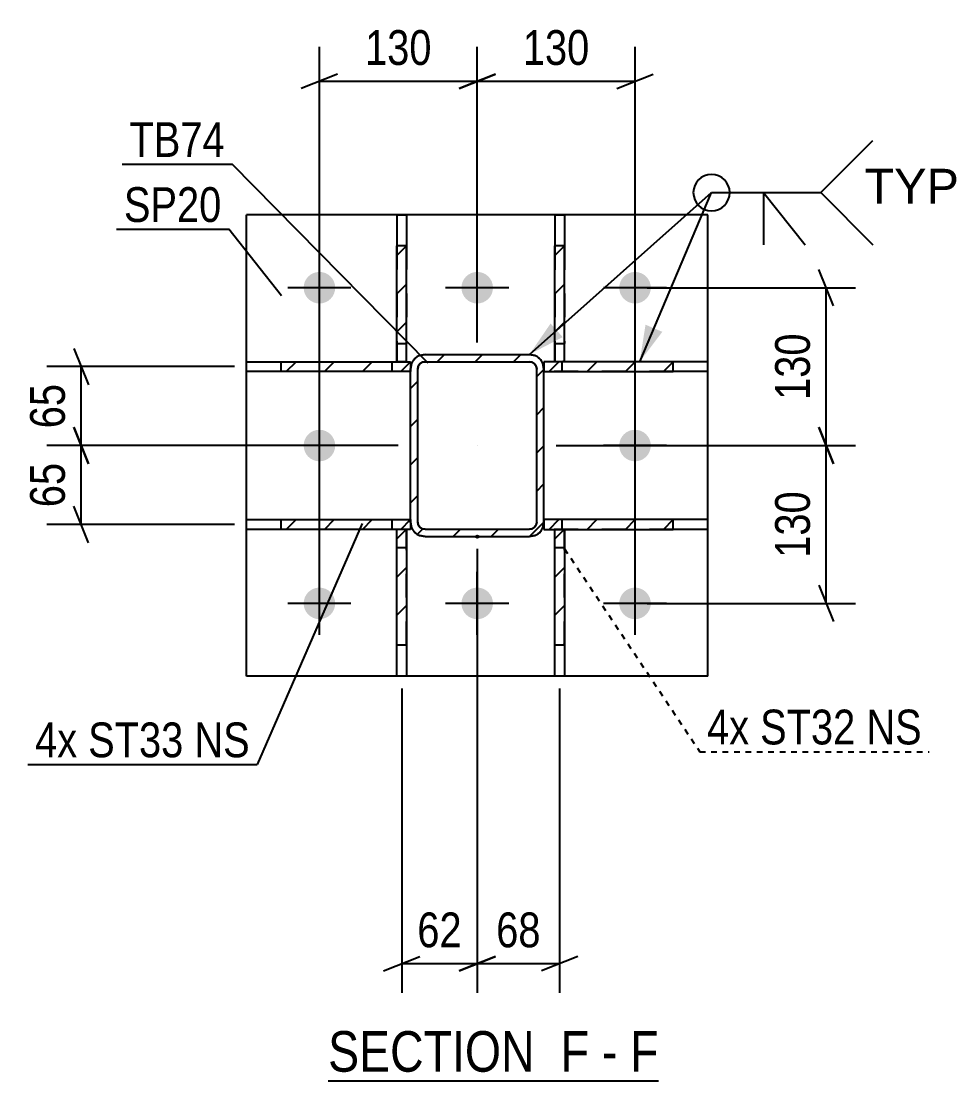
# Model space of a CAD drawing. Header units: millimetres. Extents: x 0 to 1775, y 0 to 560.
# Drawn here: x 1324.6 to 1401.9, y 38.2 to 125.5 of the extents above; entities that cross this region are included whole.
import ezdxf

# ---------------------------------------------------------------- set-up
doc = ezdxf.new("R2010")
doc.units = ezdxf.units.MM
for name, pattern in [('DXK_LINE_DOT2', [3.9198, 1.9599, -1.9599]), ('DXK_LINE_DOT3', [5.9187, 2.979, -0.9799, 0.9799, -0.9799]), ('DXK_LINE_DOT4', [0.9408, 0.4704, -0.4704])]:
    doc.linetypes.add(name, pattern=pattern)
doc.styles.add('Arial', font='ARIAL.TTF', dxfattribs={"height": 0.2})
doc.styles.add('Arial Narrow', font='ARIALN.TTF', dxfattribs={"height": 0.2})

# ---------------------------------------------------------------- blocks, each defined once
blk = doc.blocks.new('Unknown-814185252-17 - 2224')
at = {"color": 6, "linetype": 'Continuous'}
blk.add_line((1349.899, 38.23), (1377.114, 38.23), dxfattribs=at)
at = {"color": 0, "linetype": 'Continuous'}
for points in [[(1368.007, 38.98), (1368.007, 42.48), (1349.899, 42.48), (1349.899, 38.98)], [(1371.398, 38.98), (1371.398, 42.48), (1369.057, 42.48), (1369.057, 38.98)], [(1373.723, 38.98), (1373.723, 42.48), (1372.448, 42.48), (1372.448, 38.98)], [(1377.114, 38.98), (1377.114, 42.48), (1374.773, 42.48), (1374.773, 38.98)]]:
    blk.add_wipeout(points, dxfattribs=at)
at = {"color": 7, "linetype": 'Continuous', "style": 'Arial Narrow'}
for s, height, p in [('SECTION ', 3.3405, (1349.899, 38.98)), ('F', 3.34, (1369.057, 38.98)), ('F', 3.34, (1374.773, 38.98)), ('-', 3.34, (1372.448, 38.98))]:
    blk.add_text(s, height=height, dxfattribs=at).set_placement(p)
blk = doc.blocks.new('Part-814185252-2299 - 2224')
at = {"linetype": 'Continuous'}
h = blk.add_hatch(dxfattribs=at)
h.set_pattern_fill('', scale=0.7, style=0, pattern_type=0)
h.set_pattern_definition([(45, (1356.3662, 106.9965), (-1.57154, 1.57154), [])])
h.paths.add_polyline_path([(1356.366, 97.461), (1356.366, 106.997), (1355.566, 106.997), (1355.566, 97.461)])
at = {"color": 2, "linetype": 'Continuous'}
for p, q in [((1355.566, 109.55), (1355.566, 106.997)), ((1355.566, 109.55), (1356.366, 109.55)), ((1356.366, 109.55), (1356.366, 106.997)), ((1355.566, 97.461), (1355.566, 106.997)), ((1356.366, 106.997), (1355.566, 106.997)), ((1356.366, 97.461), (1356.366, 106.997)), ((1355.566, 97.461), (1356.366, 97.461))]:
    blk.add_line(p, q, dxfattribs=at)
at = {"color": 7, "linetype": 'DXK_LINE_DOT2'}
for p, q in [((1355.566, 106.997), (1355.566, 97.461)), ((1356.366, 106.997), (1356.366, 98.961)), ((1355.566, 98.961), (1356.366, 98.961)), ((1356.366, 97.461), (1356.366, 98.961)), ((1355.566, 97.461), (1356.366, 97.461))]:
    blk.add_line(p, q, dxfattribs=at)
blk = doc.blocks.new('Part-814185252-2275 - 2224')
at = {"linetype": 'Continuous'}
h = blk.add_hatch(dxfattribs=at)
h.set_pattern_fill('', scale=0.7, style=0, pattern_type=0)
h.set_pattern_definition([(45, (1367.6816, 84.2512), (-1.57154, 1.57154), [])])
h.paths.add_polyline_path([(1367.59, 83.792), (1367.682, 84.251), (1367.682, 96.851), (1367.59, 97.31), (1367.33, 97.7), (1366.941, 97.96), (1366.482, 98.051), (1357.882, 98.051), (1357.422, 97.96), (1357.033, 97.7), (1356.773, 97.31), (1356.682, 96.851), (1356.682, 84.251), (1356.773, 83.792), (1357.033, 83.403), (1357.422, 83.143), (1357.882, 83.051), (1366.482, 83.051), (1366.941, 83.143), (1367.33, 83.403)])
h.paths.add_polyline_path([(1366.711, 83.697), (1366.482, 83.651), (1357.882, 83.651), (1357.652, 83.697), (1357.457, 83.827), (1357.327, 84.022), (1357.282, 84.251), (1357.282, 96.851), (1357.327, 97.081), (1357.457, 97.275), (1357.652, 97.406), (1357.882, 97.451), (1366.482, 97.451), (1366.711, 97.406), (1366.906, 97.275), (1367.036, 97.081), (1367.082, 96.851), (1367.082, 84.251), (1367.036, 84.022), (1366.906, 83.827)])
blk.add_hatch(color=30, dxfattribs=at).paths.add_polyline_path([(1362.182, 82.951, -1), (1362.182, 83.151, -1)])
at = {"color": 7, "linetype": 'DXK_LINE_DOT2'}
for p, q in [((1357.422, 97.96), (1357.882, 98.051)), ((1357.882, 98.051), (1366.482, 98.051)), ((1366.482, 98.051), (1366.941, 97.96)), ((1356.682, 96.851), (1356.773, 97.31)), ((1357.327, 97.081), (1357.282, 96.851)), ((1357.457, 97.275), (1357.327, 97.081)), ((1357.652, 97.406), (1357.457, 97.275)), ((1357.882, 97.451), (1357.652, 97.406)), ((1357.882, 97.451), (1366.482, 97.451)), ((1366.711, 97.406), (1366.482, 97.451)), ((1366.906, 97.275), (1366.711, 97.406)), ((1367.036, 97.081), (1366.906, 97.275)), ((1367.082, 96.851), (1367.036, 97.081)), ((1367.59, 97.31), (1367.682, 96.851)), ((1356.682, 84.251), (1356.682, 96.851)), ((1357.282, 84.251), (1357.282, 96.851)), ((1367.082, 84.251), (1367.082, 96.851)), ((1367.682, 84.251), (1367.682, 96.851)), ((1356.773, 83.792), (1356.682, 84.251)), ((1357.282, 84.251), (1357.327, 84.022)), ((1357.327, 84.022), (1357.457, 83.827)), ((1357.457, 83.827), (1357.652, 83.697)), ((1366.711, 83.697), (1366.906, 83.827)), ((1366.906, 83.827), (1367.036, 84.022)), ((1367.036, 84.022), (1367.082, 84.251)), ((1367.682, 84.251), (1367.59, 83.792)), ((1357.882, 83.051), (1357.422, 83.143)), ((1357.652, 83.697), (1357.882, 83.651)), ((1357.882, 83.651), (1366.482, 83.651)), ((1357.882, 83.051), (1366.482, 83.051)), ((1366.482, 83.651), (1366.711, 83.697)), ((1366.941, 83.143), (1366.482, 83.051))]:
    blk.add_line(p, q, dxfattribs=at)
at = {"color": 2, "linetype": 'Continuous'}
for p, q in [((1357.882, 98.051), (1357.422, 97.96)), ((1357.882, 98.051), (1366.482, 98.051)), ((1366.941, 97.96), (1366.482, 98.051)), ((1356.773, 97.31), (1356.682, 96.851)), ((1357.282, 96.851), (1357.327, 97.081)), ((1357.327, 97.081), (1357.457, 97.275)), ((1357.457, 97.275), (1357.652, 97.406)), ((1357.652, 97.406), (1357.882, 97.451)), ((1357.882, 97.451), (1366.482, 97.451)), ((1366.482, 97.451), (1366.711, 97.406)), ((1366.711, 97.406), (1366.906, 97.275)), ((1366.906, 97.275), (1367.036, 97.081)), ((1367.036, 97.081), (1367.082, 96.851)), ((1367.682, 96.851), (1367.59, 97.31)), ((1356.682, 84.251), (1356.682, 96.851)), ((1357.282, 84.251), (1357.282, 96.851)), ((1367.082, 84.251), (1367.082, 96.851)), ((1367.682, 84.251), (1367.682, 96.851)), ((1356.682, 84.251), (1356.773, 83.792)), ((1357.327, 84.022), (1357.282, 84.251)), ((1357.457, 83.827), (1357.327, 84.022)), ((1357.652, 83.697), (1357.457, 83.827)), ((1366.906, 83.827), (1366.711, 83.697)), ((1367.036, 84.022), (1366.906, 83.827)), ((1367.082, 84.251), (1367.036, 84.022)), ((1367.59, 83.792), (1367.682, 84.251)), ((1357.422, 83.143), (1357.882, 83.051)), ((1357.882, 83.651), (1357.652, 83.697)), ((1357.882, 83.651), (1366.482, 83.651)), ((1357.882, 83.051), (1366.482, 83.051)), ((1366.711, 83.697), (1366.482, 83.651)), ((1366.482, 83.051), (1366.941, 83.143))]:
    blk.add_line(p, q, dxfattribs=at)
at = {"color": 7, "linetype": 'DXK_LINE_DOT3'}
blk.add_line((1362.182, 90.551), (1362.182, 90.551), dxfattribs=at)
at = {"color": 30, "linetype": 'DXK_LINE_DOT3'}
blk.add_line((1362.182, 83.051), (1362.182, 83.051), dxfattribs=at)
at = {"color": 30, "linetype": 'Continuous'}
blk.add_circle((1362.182, 83.051), 0.1, dxfattribs=at)
at = {"color": 7, "linetype": 'DXK_LINE_DOT2'}
for centre, start, end in [((1357.882, 96.851), 112.49994, 157.49994), ((1366.482, 96.851), 22.49994, 67.49994), ((1357.882, 84.251), 202.49994, 247.49994), ((1366.482, 84.251), 292.49994, 337.49994)]:
    blk.add_arc(centre, 1.2, start, end, dxfattribs=at)
at = {"color": 2, "linetype": 'Continuous'}
for centre, start, end in [((1357.882, 96.851), 112.49994, 157.49994), ((1366.482, 96.851), 22.49994, 67.49994), ((1357.882, 84.251), 202.49994, 247.49994), ((1366.482, 84.251), 292.49994, 337.49994)]:
    blk.add_arc(centre, 1.2, start, end, dxfattribs=at)
blk = doc.blocks.new('Bolt-814185252-2355 - 2224')
at = {"linetype": 'Continuous'}
for points in [[(1347.882, 103.551, -1), (1350.482, 103.551, -1)], [(1360.882, 103.551, -1), (1363.482, 103.551, -1)], [(1373.882, 103.551, -1), (1376.482, 103.551, -1)], [(1347.882, 90.551, -1), (1350.482, 90.551, -1)], [(1373.882, 90.551, -1), (1376.482, 90.551, -1)], [(1347.882, 77.551, -1), (1350.482, 77.551, -1)], [(1360.882, 77.551, -1), (1363.482, 77.551, -1)], [(1373.882, 77.551, -1), (1376.482, 77.551, -1)]]:
    blk.add_hatch(color=1, dxfattribs=at).paths.add_polyline_path(points)
at = {"color": 1, "linetype": 'Continuous'}
for p, q in [((1349.182, 100.951), (1349.182, 106.151)), ((1362.182, 100.951), (1362.182, 106.151)), ((1375.182, 100.951), (1375.182, 106.151)), ((1351.782, 103.551), (1346.582, 103.551)), ((1364.782, 103.551), (1359.582, 103.551)), ((1377.782, 103.551), (1372.582, 103.551)), ((1349.182, 87.951), (1349.182, 93.151)), ((1375.182, 87.951), (1375.182, 93.151)), ((1351.782, 90.551), (1346.582, 90.551)), ((1377.782, 90.551), (1372.582, 90.551)), ((1349.182, 74.951), (1349.182, 80.151)), ((1362.182, 74.951), (1362.182, 80.151)), ((1375.182, 74.951), (1375.182, 80.151)), ((1351.782, 77.551), (1346.582, 77.551)), ((1364.782, 77.551), (1359.582, 77.551)), ((1377.782, 77.551), (1372.582, 77.551))]:
    blk.add_line(p, q, dxfattribs=at)
blk = doc.blocks.new('Part-814185252-2300 - 2224')
at = {"linetype": 'Continuous'}
h = blk.add_hatch(dxfattribs=at)
h.set_pattern_fill('', scale=0.7, style=0, pattern_type=0)
h.set_pattern_definition([(45, (1369.366, 83.6602), (-1.57154, 1.57154), [])])
h.paths.add_polyline_path([(1369.366, 74.108), (1369.366, 83.66), (1368.566, 83.66), (1368.566, 74.108)])
at = {"color": 7, "linetype": 'DXK_LINE_DOT2'}
for p, q in [((1368.566, 82.16), (1368.566, 83.66)), ((1368.566, 83.66), (1369.366, 83.66)), ((1369.366, 74.108), (1369.366, 83.66)), ((1368.566, 82.16), (1369.366, 82.16)), ((1368.566, 74.108), (1368.566, 82.16))]:
    blk.add_line(p, q, dxfattribs=at)
at = {"color": 2, "linetype": 'Continuous'}
for p, q in [((1368.566, 74.108), (1368.566, 83.66)), ((1368.566, 83.66), (1369.366, 83.66)), ((1369.366, 83.66), (1369.366, 74.108)), ((1368.566, 71.55), (1368.566, 74.108)), ((1369.366, 74.108), (1368.566, 74.108)), ((1369.366, 74.108), (1369.366, 71.55)), ((1369.366, 71.55), (1368.566, 71.55))]:
    blk.add_line(p, q, dxfattribs=at)
blk = doc.blocks.new('Part-814185252-2284 - 2224')
at = {"linetype": 'Continuous'}
h = blk.add_hatch(dxfattribs=at)
h.set_pattern_fill('', scale=0.7, style=0, pattern_type=0)
h.set_pattern_definition([(45, (1369.3656, 106.9965), (-1.57154, 1.57154), [])])
h.paths.add_polyline_path([(1369.365, 97.461), (1369.366, 106.996), (1368.566, 106.996), (1368.565, 97.461)])
at = {"color": 2, "linetype": 'Continuous'}
for p, q in [((1368.566, 109.55), (1368.566, 106.996)), ((1368.566, 109.55), (1369.366, 109.55)), ((1369.366, 109.55), (1369.366, 106.996)), ((1368.565, 97.461), (1368.566, 106.996)), ((1369.366, 106.996), (1368.566, 106.996)), ((1369.365, 97.461), (1369.366, 106.996)), ((1368.565, 97.461), (1369.365, 97.461))]:
    blk.add_line(p, q, dxfattribs=at)
at = {"color": 7, "linetype": 'DXK_LINE_DOT2'}
for p, q in [((1368.566, 106.996), (1368.565, 97.461)), ((1369.366, 106.996), (1369.365, 98.961)), ((1368.565, 98.961), (1369.365, 98.961)), ((1369.365, 97.461), (1369.365, 98.961)), ((1368.565, 97.461), (1369.365, 97.461))]:
    blk.add_line(p, q, dxfattribs=at)
blk = doc.blocks.new('Part-814185252-2413 - 2224')
at = {"linetype": 'Continuous'}
h = blk.add_hatch(dxfattribs=at)
h.set_pattern_fill('', scale=0.7, style=0, pattern_type=0)
h.set_pattern_definition([(45, (1378.3296, 97.4503), (-1.57154, 1.57154), [])])
h.paths.add_polyline_path([(1378.33, 96.65), (1378.33, 97.45), (1367.682, 97.45), (1367.682, 96.65)])
at = {"color": 7, "linetype": 'DXK_LINE_DOT2'}
for p, q in [((1378.33, 97.45), (1367.682, 97.45)), ((1367.682, 97.45), (1367.682, 96.65)), ((1369.182, 96.65), (1369.182, 97.45)), ((1378.33, 96.65), (1367.682, 96.65))]:
    blk.add_line(p, q, dxfattribs=at)
at = {"color": 2, "linetype": 'Continuous'}
for p, q in [((1378.33, 97.45), (1367.682, 97.45)), ((1367.682, 97.45), (1367.682, 96.65)), ((1381.182, 97.45), (1378.33, 97.45)), ((1378.33, 96.65), (1378.33, 97.45)), ((1381.182, 96.65), (1381.182, 97.45)), ((1367.682, 96.65), (1378.33, 96.65)), ((1381.182, 96.65), (1378.33, 96.65))]:
    blk.add_line(p, q, dxfattribs=at)
blk = doc.blocks.new('Part-814185252-2392 - 2224')
at = {"color": 2, "linetype": 'Continuous'}
for p, q in [((1343.182, 71.551), (1343.182, 109.551)), ((1381.182, 109.551), (1343.182, 109.551)), ((1381.182, 71.551), (1381.182, 109.551)), ((1381.182, 71.551), (1343.182, 71.551))]:
    blk.add_line(p, q, dxfattribs=at)
blk = doc.blocks.new('Part-814185252-2408 - 2224')
at = {"linetype": 'Continuous'}
h = blk.add_hatch(dxfattribs=at)
h.set_pattern_fill('', scale=0.7, style=0, pattern_type=0)
h.set_pattern_definition([(45, (1378.3296, 84.4503), (-1.57154, 1.57154), [])])
h.paths.add_polyline_path([(1378.33, 83.65), (1378.33, 84.45), (1367.682, 84.45), (1367.682, 83.65)])
at = {"color": 7, "linetype": 'DXK_LINE_DOT2'}
for p, q in [((1378.33, 84.45), (1367.682, 84.45)), ((1367.682, 84.45), (1367.682, 83.65)), ((1369.182, 83.65), (1369.182, 84.45)), ((1378.33, 83.65), (1367.682, 83.65))]:
    blk.add_line(p, q, dxfattribs=at)
at = {"color": 2, "linetype": 'Continuous'}
for p, q in [((1378.33, 84.45), (1367.682, 84.45)), ((1367.682, 84.45), (1367.682, 83.65)), ((1381.182, 84.45), (1378.33, 84.45)), ((1378.33, 83.65), (1378.33, 84.45)), ((1381.182, 83.65), (1381.182, 84.45)), ((1367.682, 83.65), (1378.33, 83.65)), ((1381.182, 83.65), (1378.33, 83.65))]:
    blk.add_line(p, q, dxfattribs=at)
blk = doc.blocks.new('Part-814185252-2414 - 2224')
at = {"linetype": 'Continuous'}
h = blk.add_hatch(dxfattribs=at)
h.set_pattern_fill('', scale=0.7, style=0, pattern_type=0)
h.set_pattern_definition([(45, (1356.6815, 84.45), (-1.57154, 1.57154), [])])
h.paths.add_polyline_path([(1356.682, 83.65), (1356.682, 84.45), (1346.034, 84.45), (1346.034, 83.65)])
at = {"color": 2, "linetype": 'Continuous'}
for p, q in [((1343.182, 83.65), (1343.182, 84.45)), ((1343.182, 84.45), (1346.034, 84.45)), ((1346.034, 84.45), (1356.682, 84.45)), ((1346.034, 83.65), (1346.034, 84.45)), ((1356.682, 84.45), (1356.682, 83.65)), ((1346.034, 83.65), (1343.182, 83.65)), ((1356.682, 83.65), (1346.034, 83.65))]:
    blk.add_line(p, q, dxfattribs=at)
at = {"color": 7, "linetype": 'DXK_LINE_DOT2'}
for p, q in [((1346.034, 84.45), (1356.682, 84.45)), ((1355.181, 83.65), (1355.182, 84.45)), ((1356.682, 84.45), (1356.682, 83.65)), ((1356.682, 83.65), (1346.034, 83.65))]:
    blk.add_line(p, q, dxfattribs=at)
blk = doc.blocks.new('Part-814185252-2415 - 2224')
at = {"linetype": 'Continuous'}
h = blk.add_hatch(dxfattribs=at)
h.set_pattern_fill('', scale=0.7, style=0, pattern_type=0)
h.set_pattern_definition([(45, (1356.6815, 97.45), (-1.57154, 1.57154), [])])
h.paths.add_polyline_path([(1356.682, 96.65), (1356.682, 97.45), (1346.034, 97.45), (1346.034, 96.65)])
at = {"color": 2, "linetype": 'Continuous'}
for p, q in [((1343.182, 96.65), (1343.182, 97.45)), ((1343.182, 97.45), (1346.034, 97.45)), ((1346.034, 97.45), (1356.682, 97.45)), ((1346.034, 96.65), (1346.034, 97.45)), ((1356.682, 97.45), (1356.682, 96.65)), ((1346.034, 96.65), (1343.182, 96.65)), ((1356.682, 96.65), (1346.034, 96.65))]:
    blk.add_line(p, q, dxfattribs=at)
at = {"color": 7, "linetype": 'DXK_LINE_DOT2'}
for p, q in [((1346.034, 97.45), (1356.682, 97.45)), ((1355.182, 96.65), (1355.182, 97.45)), ((1356.682, 97.45), (1356.682, 96.65)), ((1356.682, 96.65), (1346.034, 96.65))]:
    blk.add_line(p, q, dxfattribs=at)
blk = doc.blocks.new('Part-814185252-2420 - 2224')
at = {"linetype": 'Continuous'}
h = blk.add_hatch(dxfattribs=at)
h.set_pattern_fill('', scale=0.7, style=0, pattern_type=0)
h.set_pattern_definition([(45, (1356.3667, 83.6603), (-1.57154, 1.57154), [])])
h.paths.add_polyline_path([(1356.366, 74.108), (1356.367, 83.66), (1355.567, 83.66), (1355.566, 74.108)])
at = {"color": 2, "linetype": 'Continuous'}
for p, q in [((1355.566, 74.108), (1355.567, 83.66)), ((1355.567, 83.66), (1356.367, 83.66)), ((1356.367, 83.66), (1356.366, 74.108)), ((1355.566, 71.55), (1355.566, 74.108)), ((1356.366, 74.108), (1355.566, 74.108)), ((1356.366, 74.108), (1356.366, 71.55)), ((1356.366, 71.55), (1355.566, 71.55))]:
    blk.add_line(p, q, dxfattribs=at)
at = {"color": 7, "linetype": 'DXK_LINE_DOT2'}
for p, q in [((1355.567, 82.16), (1355.567, 83.66)), ((1355.567, 83.66), (1356.367, 83.66)), ((1356.366, 74.108), (1356.367, 83.66)), ((1355.566, 74.108), (1355.567, 82.16)), ((1355.567, 82.16), (1356.367, 82.16))]:
    blk.add_line(p, q, dxfattribs=at)
blk = doc.blocks.new('StraightDimension-814185252-2426 - 2224')
at = {"color": 7, "linetype": 'Continuous'}
for p, q in [((1328.96, 92.051), (1330.16, 89.051)), ((1355.682, 90.551), (1326.71, 90.551)), ((1329.56, 84.05), (1329.56, 90.551)), ((1330.16, 82.55), (1328.96, 85.55)), ((1342.182, 84.05), (1326.71, 84.05))]:
    blk.add_line(p, q, dxfattribs=at)
at = {"color": 0}
blk.add_wipeout([(1328.81, 89.729), (1324.61, 89.729), (1324.61, 84.873), (1328.81, 84.873)], dxfattribs=at)
at = {"color": 3, "style": 'Arial Narrow'}
blk.add_text('65', height=2.8633, rotation=90.00021, dxfattribs=at).set_placement((1328.21, 85.473))
blk = doc.blocks.new('StraightDimension-814185252-2432 - 2224')
at = {"color": 7, "linetype": 'Continuous'}
for p, q in [((1328.96, 98.55), (1330.16, 95.55)), ((1342.182, 97.05), (1326.71, 97.05)), ((1329.56, 90.551), (1329.56, 97.05)), ((1330.16, 89.051), (1328.96, 92.051)), ((1355.682, 90.551), (1326.71, 90.551))]:
    blk.add_line(p, q, dxfattribs=at)
at = {"color": 0}
blk.add_wipeout([(1328.81, 96.229), (1324.61, 96.229), (1324.61, 91.373), (1328.81, 91.373)], dxfattribs=at)
at = {"color": 3, "style": 'Arial Narrow'}
blk.add_text('65', height=2.8633, rotation=90.00021, dxfattribs=at).set_placement((1328.21, 91.973))
blk = doc.blocks.new('StraightDimension-814185252-2439 - 2224')
at = {"color": 7, "linetype": 'Continuous'}
for p, q in [((1391.539, 102.051), (1390.339, 105.051)), ((1376.182, 103.551), (1393.339, 103.551)), ((1390.939, 90.551), (1390.939, 103.551)), ((1390.339, 92.051), (1391.539, 89.051)), ((1368.682, 90.551), (1393.339, 90.551))]:
    blk.add_line(p, q, dxfattribs=at)
at = {"color": 0}
blk.add_wipeout([(1390.189, 100.393), (1385.989, 100.393), (1385.989, 93.709), (1390.189, 93.709)], dxfattribs=at)
at = {"color": 3, "style": 'Arial Narrow'}
blk.add_text('130', height=2.8633, rotation=90.00021, dxfattribs=at).set_placement((1389.589, 94.309))
blk = doc.blocks.new('StraightDimension-814185252-2449 - 2224')
at = {"color": 7, "linetype": 'Continuous'}
for p, q in [((1391.539, 89.051), (1390.339, 92.051)), ((1368.682, 90.551), (1393.339, 90.551)), ((1390.939, 77.551), (1390.939, 90.551)), ((1390.339, 79.051), (1391.539, 76.051)), ((1376.182, 77.551), (1393.339, 77.551))]:
    blk.add_line(p, q, dxfattribs=at)
at = {"color": 0}
blk.add_wipeout([(1390.189, 87.393), (1385.989, 87.393), (1385.989, 80.709), (1390.189, 80.709)], dxfattribs=at)
at = {"color": 3, "style": 'Arial Narrow'}
blk.add_text('130', height=2.8633, rotation=90.00021, dxfattribs=at).set_placement((1389.589, 81.309))
blk = doc.blocks.new('StraightDimension-814185252-2460 - 2224')
at = {"color": 7, "linetype": 'Continuous'}
for p, q in [((1362.182, 82.051), (1362.182, 45.48)), ((1368.966, 70.55), (1368.966, 45.48)), ((1360.682, 47.28), (1363.682, 48.48)), ((1370.466, 48.48), (1367.466, 47.28)), ((1362.182, 47.88), (1368.966, 47.88))]:
    blk.add_line(p, q, dxfattribs=at)
at = {"color": 0}
blk.add_wipeout([(1368.002, 48.63), (1368.002, 52.83), (1363.146, 52.83), (1363.146, 48.63)], dxfattribs=at)
at = {"color": 3, "style": 'Arial Narrow'}
blk.add_text('68', height=2.8633, dxfattribs=at).set_placement((1363.746, 49.23))
blk = doc.blocks.new('StraightDimension-814185252-2469 - 2224')
at = {"color": 7, "linetype": 'Continuous'}
for p, q in [((1362.182, 82.051), (1362.182, 45.48)), ((1355.966, 70.55), (1355.966, 45.48)), ((1354.466, 47.28), (1357.466, 48.48)), ((1363.682, 48.48), (1360.682, 47.28)), ((1355.966, 47.88), (1362.182, 47.88))]:
    blk.add_line(p, q, dxfattribs=at)
at = {"color": 0}
blk.add_wipeout([(1361.502, 48.63), (1361.502, 52.83), (1356.646, 52.83), (1356.646, 48.63)], dxfattribs=at)
at = {"color": 3, "style": 'Arial Narrow'}
blk.add_text('62', height=2.8633, dxfattribs=at).set_placement((1357.246, 49.23))
blk = doc.blocks.new('StraightDimension-814185252-2480 - 2224')
at = {"color": 7, "linetype": 'Continuous'}
for p, q in [((1349.182, 78.551), (1349.182, 123.401)), ((1362.182, 99.051), (1362.182, 123.401)), ((1350.682, 121.151), (1347.682, 119.951)), ((1349.182, 120.551), (1362.182, 120.551)), ((1360.682, 119.951), (1363.682, 121.151))]:
    blk.add_line(p, q, dxfattribs=at)
at = {"color": 0}
blk.add_wipeout([(1359.024, 121.301), (1359.024, 125.501), (1352.339, 125.501), (1352.339, 121.301)], dxfattribs=at)
at = {"color": 3, "style": 'Arial Narrow'}
blk.add_text('130', height=2.8633, dxfattribs=at).set_placement((1352.939, 121.901))
blk = doc.blocks.new('StraightDimension-814185252-2489 - 2224')
at = {"color": 7, "linetype": 'Continuous'}
for p, q in [((1362.182, 99.051), (1362.182, 123.401)), ((1375.182, 78.551), (1375.182, 123.401)), ((1363.682, 121.151), (1360.682, 119.951)), ((1362.182, 120.551), (1375.182, 120.551)), ((1373.682, 119.951), (1376.682, 121.151))]:
    blk.add_line(p, q, dxfattribs=at)
at = {"color": 0}
blk.add_wipeout([(1372.024, 121.301), (1372.024, 125.501), (1365.339, 125.501), (1365.339, 121.301)], dxfattribs=at)
at = {"color": 3, "style": 'Arial Narrow'}
blk.add_text('130', height=2.8633, dxfattribs=at).set_placement((1365.939, 121.901))
blk = doc.blocks.new('Mark-814185252-2271 - 2224')
at = {"color": 30, "linetype": 'Continuous'}
for p in [(1332.933, 113.72), (1358.132, 97.344)]:
    blk.add_line(p, (1341.988, 113.72), dxfattribs=at)
at = {"color": 0}
blk.add_wipeout([(1341.388, 114.32), (1341.388, 117.32), (1333.533, 117.32), (1333.533, 114.32)], dxfattribs=at)
blk.add_wipeout([(1341.388, 114.32), (1341.388, 117.32), (1333.533, 117.32), (1333.533, 114.32)], dxfattribs=at)
at = {"color": 3, "style": 'Arial Narrow'}
blk.add_text('TB74', height=2.8633, dxfattribs=at).set_placement((1333.533, 114.32))
blk = doc.blocks.new('Mark-814185252-2388 - 2224')
at = {"color": 30, "linetype": 'Continuous'}
for p in [(1332.473, 108.365), (1346.06, 102.891)]:
    blk.add_line(p, (1341.712, 108.365), dxfattribs=at)
at = {"color": 0}
blk.add_wipeout([(1341.112, 108.965), (1341.112, 111.965), (1333.073, 111.965), (1333.073, 108.965)], dxfattribs=at)
blk.add_wipeout([(1341.112, 108.965), (1341.112, 111.965), (1333.073, 111.965), (1333.073, 108.965)], dxfattribs=at)
at = {"color": 3, "style": 'Arial Narrow'}
blk.add_text('SP20', height=2.8633, dxfattribs=at).set_placement((1333.073, 108.965))
blk = doc.blocks.new('MarkSet-814185252-2548 - 2224')
at = {"color": 30, "linetype": 'Continuous'}
for p in [(1352.696, 84.129), (1325.154, 64.278)]:
    blk.add_line(p, (1344.045, 64.278), dxfattribs=at)
at = {"color": 0}
for points in [[(1329.226, 64.878), (1329.226, 67.878), (1325.754, 67.878), (1325.754, 64.878)], [(1337.98, 64.878), (1337.98, 67.878), (1330.126, 67.878), (1330.126, 64.878)], [(1343.445, 64.878), (1343.445, 67.878), (1338.88, 67.878), (1338.88, 64.878)]]:
    blk.add_wipeout(points, dxfattribs=at)
for points in [[(1329.226, 64.878), (1329.226, 67.878), (1325.754, 67.878), (1325.754, 64.878)], [(1337.98, 64.878), (1337.98, 67.878), (1330.126, 67.878), (1330.126, 64.878)], [(1343.445, 64.878), (1343.445, 67.878), (1338.88, 67.878), (1338.88, 64.878)]]:
    blk.add_wipeout(points, dxfattribs=at)
at = {"color": 3, "style": 'Arial Narrow'}
for s, p in [('4x', (1325.754, 64.878)), ('ST33', (1330.126, 64.878)), ('NS', (1338.88, 64.878))]:
    blk.add_text(s, height=2.8633, dxfattribs=at).set_placement(p)
blk = doc.blocks.new('WeldMark-814185252-2498 - 2224')
at = {"linetype": 'Continuous'}
for points in [[(1369.222, 99.483), (1366.482, 98.051), (1368.226, 100.604)], [(1377.429, 99.918), (1375.566, 97.45), (1376.049, 100.505)]]:
    blk.add_hatch(color=30, dxfattribs=at).paths.add_polyline_path(points)
at = {"color": 30, "linetype": 'Continuous'}
for p, q in [((1366.482, 98.051), (1381.484, 111.379)), ((1375.566, 97.45), (1381.484, 111.379)), ((1381.484, 111.379), (1390.484, 111.379))]:
    blk.add_line(p, q, dxfattribs=at)
at = {"color": 3, "linetype": 'Continuous'}
for q in [(1389.198, 107.093), (1385.769, 107.093)]:
    blk.add_line((1385.769, 111.379), q, dxfattribs=at)
for start, end in [(90, 270), (270, 90)]:
    blk.add_arc((1381.484, 111.379), 1.5, start, end, dxfattribs=at)
at = {"color": 0, "linetype": 'Continuous'}
blk.add_wipeout([(1401.859, 110.479), (1401.859, 113.479), (1394.084, 113.479), (1394.084, 110.479)], dxfattribs=at)
blk.add_wipeout([(1401.859, 110.479), (1401.859, 113.479), (1394.084, 113.479), (1394.084, 110.479)], dxfattribs=at)
at = {"color": 3, "linetype": 'Continuous'}
for q in [(1394.769, 115.664), (1394.769, 107.093)]:
    blk.add_line((1390.484, 111.379), q, dxfattribs=at)
at = {"color": 3, "linetype": 'Continuous', "style": 'Arial'}
blk.add_text('TYP', height=2.8652, dxfattribs=at).set_placement((1394.084, 110.479))
blk = doc.blocks.new('MarkSet-814185252-2578 - 2224')
at = {"color": 30, "linetype": 'DXK_LINE_DOT4'}
for p, q in [((1369.366, 82.056), (1380.516, 65.335)), ((1380.516, 65.335), (1399.407, 65.335))]:
    blk.add_line(p, q, dxfattribs=at)
at = {"color": 0}
for points in [[(1384.588, 65.935), (1384.588, 68.935), (1381.116, 68.935), (1381.116, 65.935)], [(1393.342, 65.935), (1393.342, 68.935), (1385.488, 68.935), (1385.488, 65.935)], [(1398.807, 65.935), (1398.807, 68.935), (1394.242, 68.935), (1394.242, 65.935)]]:
    blk.add_wipeout(points, dxfattribs=at)
for points in [[(1384.588, 65.935), (1384.588, 68.935), (1381.116, 68.935), (1381.116, 65.935)], [(1393.342, 65.935), (1393.342, 68.935), (1385.488, 68.935), (1385.488, 65.935)], [(1398.807, 65.935), (1398.807, 68.935), (1394.242, 68.935), (1394.242, 65.935)]]:
    blk.add_wipeout(points, dxfattribs=at)
at = {"color": 3, "style": 'Arial Narrow'}
for s, p in [('4x', (1381.116, 65.935)), ('ST32', (1385.488, 65.935)), ('NS', (1394.242, 65.935))]:
    blk.add_text(s, height=2.8633, dxfattribs=at).set_placement(p)

msp = doc.modelspace()

# ---------------------------------------------------------------- block references
for name in ['Part-814185252-2392 - 2224', 'Part-814185252-2299 - 2224', 'Part-814185252-2284 - 2224', 'Bolt-814185252-2355 - 2224', 'Part-814185252-2275 - 2224', 'Part-814185252-2415 - 2224', 'Part-814185252-2413 - 2224', 'Part-814185252-2414 - 2224', 'Part-814185252-2408 - 2224', 'Part-814185252-2420 - 2224', 'Part-814185252-2300 - 2224', 'Unknown-814185252-17 - 2224']:
    msp.add_blockref(name, (0, 0))

# ---------------------------------------------------------------- next in the draw order: block references
for name in ['StraightDimension-814185252-2439 - 2224', 'StraightDimension-814185252-2426 - 2224']:
    msp.add_blockref(name, (0, 0))

# ---------------------------------------------------------------- next in the draw order: block references
for name in ['StraightDimension-814185252-2432 - 2224', 'StraightDimension-814185252-2449 - 2224']:
    msp.add_blockref(name, (0, 0))

# ---------------------------------------------------------------- next in the draw order: block references
msp.add_blockref('StraightDimension-814185252-2460 - 2224', (0, 0))

# ---------------------------------------------------------------- next in the draw order: block references
msp.add_blockref('StraightDimension-814185252-2469 - 2224', (0, 0))

# ---------------------------------------------------------------- next in the draw order: block references
msp.add_blockref('StraightDimension-814185252-2480 - 2224', (0, 0))

# ---------------------------------------------------------------- next in the draw order: block references
for name in ['StraightDimension-814185252-2489 - 2224', 'Mark-814185252-2271 - 2224', 'MarkSet-814185252-2548 - 2224']:
    msp.add_blockref(name, (0, 0))

# ---------------------------------------------------------------- next in the draw order: block references
for name in ['WeldMark-814185252-2498 - 2224', 'Mark-814185252-2388 - 2224', 'MarkSet-814185252-2578 - 2224']:
    msp.add_blockref(name, (0, 0))

doc.saveas('drawing.dxf')
